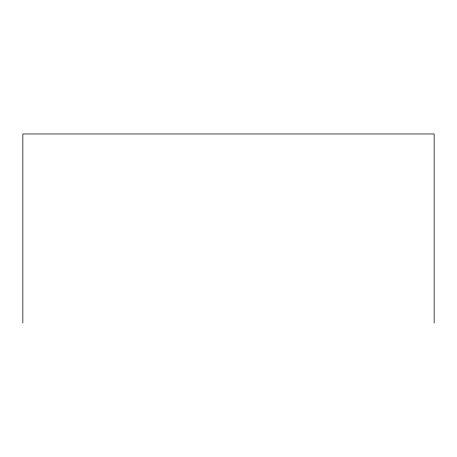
<?xml version="1.0" encoding="UTF-8"?>
<svg xmlns="http://www.w3.org/2000/svg" width="457" height="457" viewBox="0 0 457 457"><rect width="100%" height="100%" fill="white"/><g stroke="black" fill="none" stroke-linecap="round" stroke-linejoin="round"><path stroke-width="0.69" d="M434.15 323.03L434.15 133.97L22.85 133.97L22.85 323.03"/></g></svg>
